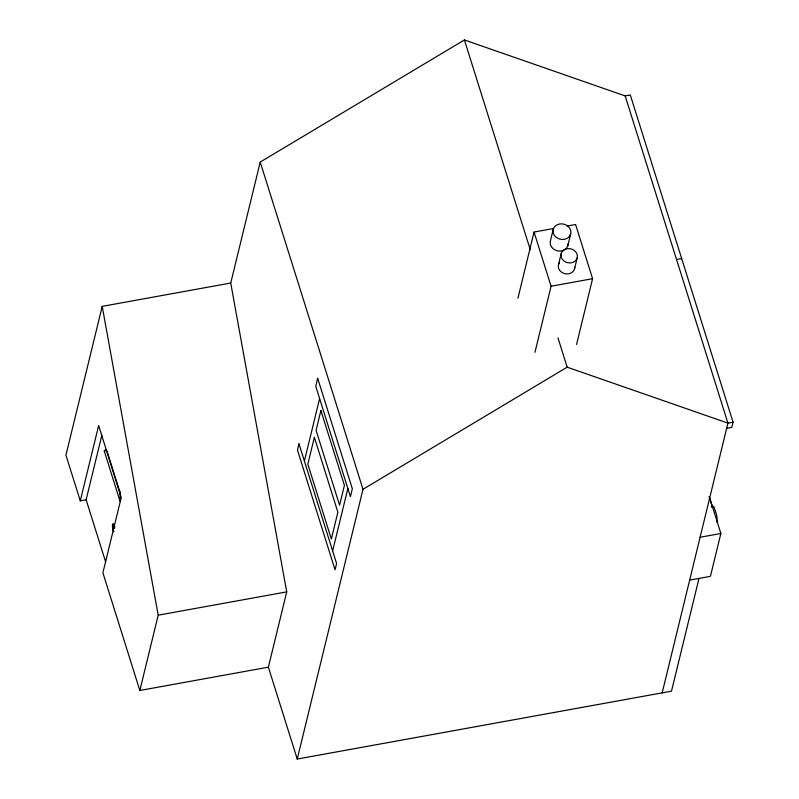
<?xml version="1.0" encoding="UTF-8"?>
<svg xmlns="http://www.w3.org/2000/svg" width="799" height="799" viewBox="0 0 799 799"><rect width="100%" height="100%" fill="white"/><g stroke="black" fill="none" stroke-linecap="round" stroke-linejoin="round"><path stroke-width="1.2" d="M726.661 428.334L731.794 427.395L733.063 422.192L630.291 94.971L625.158 95.9L464.399 39.95L260.224 162.087L230.731 283.046L102.212 306.357L65.937 455.14L80.29 500.843L86.122 499.784L101.853 435.255M80.29 500.843L98.647 425.557L121.248 497.517L102.891 572.803L139.845 690.476L268.374 667.165L286.731 591.879L230.731 283.046M139.845 690.476L158.202 615.18L102.212 306.357M304.389 461.033L319.62 398.591M332.634 550.94L347.855 488.499M698.995 578.416L671.5 691.175L297.238 759.05L362.996 489.298L260.224 162.087M517.952 298.127L534.052 232.05L553.597 228.514M553.278 229.183L550.441 240.809A9.029 7.75 13.7 0 0 558.042 250.966A9.029 7.75 13.7 0 0 568.079 243.755M534.96 352.299L551.07 286.232L534.052 232.05M558.531 264.499L561.218 253.483M567.799 245.762L570.636 234.137A9.029 7.75 13.7 0 0 559.55 224A9.029 7.75 13.7 0 0 555.685 236.844A9.029 7.75 13.7 0 0 570.636 234.137M574.481 269.053L577.158 258.037A8.3 7.121 13.7 0 0 566.98 248.719A8.3 7.121 13.7 0 0 563.425 260.524A8.3 7.121 13.7 0 0 577.158 258.037M576.558 344.479L592.588 278.701L575.58 224.519L567.03 226.077M662.171 692.873L727.929 423.12L625.158 95.9M709.312 496.708L720.868 533.492L710.421 576.339L689.657 580.104M716.803 522.007L717.102 518.551A7.391 1.748 79.7 0 0 716.473 514.396L713.687 506.406L711.35 506.826M362.996 489.298L567.17 367.17L727.929 423.12L733.063 422.192M676.543 259.515L681.677 258.586M551.07 286.232L592.588 278.701M119.87 491.335A30.821 7.281 79.7 0 1 120.02 501.203L104.22 450.886L106.786 450.426M158.202 615.18L286.731 591.879M700.104 537.258L720.868 533.492M709.122 496.828L711.989 505.537L711.589 506.876M464.399 39.95L530.296 249.767M557.982 337.907L567.17 367.17M268.374 667.165L297.238 759.05M107.156 451.595L120.379 493.722M86.122 499.784L105.758 562.306M113.768 531.894A4.265 1.009 79.7 0 1 112.509 524.613A4.265 1.009 79.7 0 1 114.666 528.209M104.22 450.886A30.821 7.281 79.7 0 1 105.638 449.957M113.788 531.165A4.265 1.009 79.7 0 1 113.198 529.298M112.979 528.209A4.265 1.009 79.7 0 1 112.939 524.304A4.265 1.009 79.7 0 1 114.207 525.173M114.517 526.042A4.265 1.009 79.7 0 1 114.796 527.05M574.731 267.216A8.3 7.121 13.7 0 1 564.454 273.598A8.3 7.121 13.7 0 1 559.33 262.811M298.986 443.825L297.468 450.077L335.061 569.787L336.589 563.535L298.986 443.825M317.672 378.336L315.745 386.257L350.421 496.668L352.349 488.758L317.672 378.336M314.367 437.333L307.835 464.139L331.345 539.005L337.877 512.199L314.367 437.333M320.898 410.526L316.074 430.331L339.585 505.208L344.419 485.393L320.898 410.526"/></g></svg>
